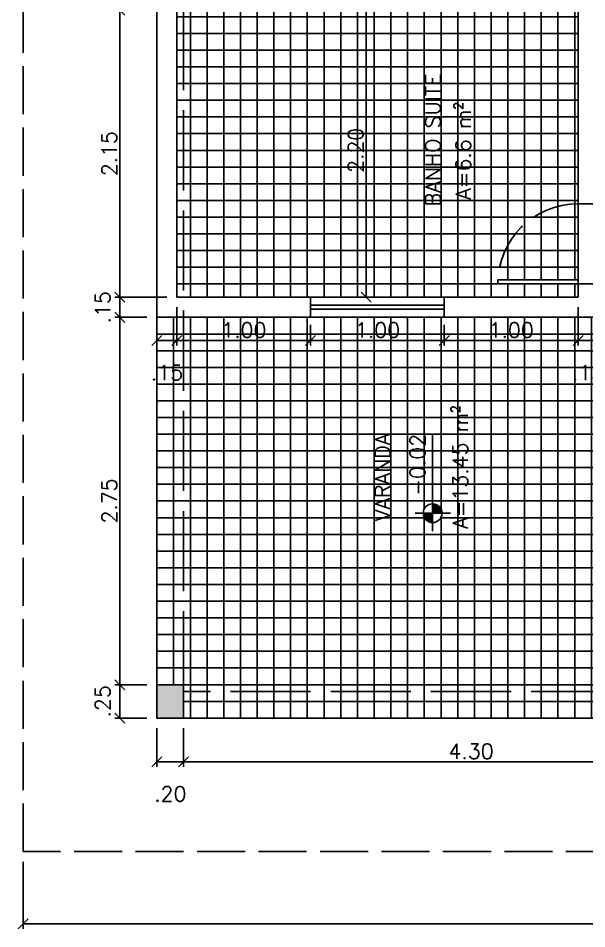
# Model space of a CAD drawing. Header units: inches. Extents: x -2 to 120, y -6 to 26.
# Drawn here: x 51.01 to 55.26, y -3.16 to 3.66 of the extents above; entities that cross this region are included whole.
import ezdxf

# ---------------------------------------------------------------- set-up
doc = ezdxf.new("R2010")
doc.units = ezdxf.units.IN
doc.header["$MEASUREMENT"] = 0
doc.linetypes.add('ACAD_ISO02W100', pattern=[15, 12, -3])
for name, color, linetype in [('Alvenaria', 4, 'Continuous'), ('ARQ-COTAS', 1, 'Continuous'), ('ARQ-NIVEL', 1, 'Continuous'), ('ARQ-TEXTO2', 2, 'Continuous'), ('ARQ-TEXTO3', 3, 'Continuous'), ('Estrutura', 6, 'Continuous'), ('Hachura', 8, 'Continuous'), ('Janela', 3, 'Continuous'), ('Peitoril', 1, 'Continuous'), ('Porta', 3, 'Continuous'), ('Projecao', 1, 'ACAD_ISO02W100'), ('Soleira', 1, 'Continuous')]:
    doc.layers.add(name, color=color, linetype=linetype)
doc.layers.get('0').off()
doc.styles.add('ROMANS', font='romans.shx')
doc.dimstyles.new('1-75', dxfattribs={"dimscale": 0.75, "dimtxt": 0.15, "dimasz": 0.1, "dimexe": 0.05, "dimexo": 0.1, "dimgap": 0.03, "dimtad": 1, "dimzin": 5, "dimdsep": 46, "dimtxsty": 'ROMANS', "dimblk": 'OBLIQUE', "dimcen": 0, "dimclrd": 256, "dimclre": 256, "dimclrt": 2, "dimadec": 0, "dimazin": 0, "dimtfac": 1, "dimtofl": 0, "dimtmove": 2, "dimatfit": 3, "dimfxl": 0.04, "dimtolj": 1, "dimtzin": 1, "dimarcsym": 0})
pattern_1 = [(90, (65.04415, -1.5806), (-0.125, 8e-18), []), (180, (65.04415, -1.5806), (-2e-17, -0.125), [])]

# ---------------------------------------------------------------- blocks, each defined once
blk = doc.blocks.new('nivel planta')
at = {"layer": 'ARQ-NIVEL', "color": 1}
for p, q in [((-0.7909, 0.174), (-0.7909, -0.1786)), ((0, 0), (-0.9695, 0)), ((-0.8843, 0.007), (-0.7909, 0.007)), ((-0.8834, 0.0148), (-0.7909, 0.0148)), ((-0.8818, 0.0226), (-0.7909, 0.0226)), ((-0.8795, 0.0304), (-0.7909, 0.0304)), ((-0.8764, 0.0382), (-0.7909, 0.0382)), ((-0.8725, 0.0461), (-0.7909, 0.0461)), ((-0.8676, 0.0539), (-0.7909, 0.0539)), ((-0.8615, 0.0617), (-0.7909, 0.0617)), ((-0.8538, 0.0695), (-0.7909, 0.0695)), ((-0.8439, 0.0773), (-0.7909, 0.0773)), ((-0.8301, 0.0851), (-0.7909, 0.0851)), ((-0.7909, -0.0008), (-0.6971, -0.0008)), ((-0.7909, -0.0086), (-0.6975, -0.0086)), ((-0.7909, -0.0164), (-0.6986, -0.0164)), ((-0.7909, -0.0243), (-0.7003, -0.0243)), ((-0.7909, -0.0321), (-0.7028, -0.0321)), ((-0.7909, -0.0399), (-0.706, -0.0399)), ((-0.7909, -0.0477), (-0.7101, -0.0477)), ((-0.7909, -0.0555), (-0.7153, -0.0555)), ((-0.7909, -0.0633), (-0.7217, -0.0633)), ((-0.7909, -0.0711), (-0.7298, -0.0711)), ((-0.7909, -0.0789), (-0.7403, -0.0789)), ((-0.7909, -0.0868), (-0.7553, -0.0868))]:
    blk.add_line(p, q, dxfattribs=at)
blk.add_circle((-0.7909, 0), 0.0937, dxfattribs=at)
blk = doc.blocks.new('_Oblique')
at = {"color": 0, "linetype": 'ByBlock', "lineweight": -2}
blk.add_line((-0.5, -0.5), (0.5, 0.5), dxfattribs=at)
blk = doc.blocks.new('*D679')
at = {"layer": 'ARQ-COTAS', "lineweight": -2, "transparency": 16777216}
for p, q in [((51.9691, 3.7194), (51.7293, 3.7194)), ((51.7668, 1.5694), (51.7668, 3.7194)), ((52.1191, 1.5694), (51.7293, 1.5694))]:
    blk.add_line(p, q, dxfattribs=at)
at = {"layer": 'DEFPOINTS', "color": 0, "transparency": 16777216}
for p in [(51.7668, 3.7194), (52.0441, 3.7194), (52.1941, 1.5694)]:
    blk.add_point(p, dxfattribs=at)
at = {"layer": 'ARQ-COTAS', "lineweight": -2, "transparency": 16777216, "xscale": 0.07500000000000001, "yscale": 0.07500000000000001, "zscale": 0.07500000000000001}
for p, rotation in [((51.7668, 3.7194), 90), ((51.7668, 1.5694), 270)]:
    blk.add_blockref('_Oblique', p, dxfattribs=dict(at, rotation=rotation))
at = {"layer": 'ARQ-COTAS', "color": 2, "transparency": 16777216, "insert": (51.688, 2.6444), "char_height": 0.1125, "attachment_point": 5, "rotation": 90, "style": 'ROMANS'}
blk.add_mtext('\\A1;2.15', dxfattribs=at)
blk = doc.blocks.new('*D680')
at = {"layer": 'ARQ-COTAS', "lineweight": -2, "transparency": 16777216}
for p, q in [((51.9691, 1.5694), (51.7293, 1.5694)), ((51.7668, 1.4194), (51.7668, 1.5694)), ((51.9691, 1.4194), (51.7293, 1.4194))]:
    blk.add_line(p, q, dxfattribs=at)
at = {"layer": 'DEFPOINTS', "color": 0, "transparency": 16777216}
for p in [(51.7668, 1.5694), (52.0441, 1.5694), (52.0441, 1.4194)]:
    blk.add_point(p, dxfattribs=at)
at = {"layer": 'ARQ-COTAS', "lineweight": -2, "transparency": 16777216, "xscale": 0.07500000000000001, "yscale": 0.07500000000000001, "zscale": 0.07500000000000001}
for p, rotation in [((51.7668, 1.5694), 90), ((51.7668, 1.4194), 270)]:
    blk.add_blockref('_Oblique', p, dxfattribs=dict(at, rotation=rotation))
at = {"layer": 'ARQ-COTAS', "color": 2, "transparency": 16777216, "insert": (51.6393, 1.4944), "char_height": 0.1125, "attachment_point": 5, "rotation": 90, "style": 'ROMANS'}
blk.add_mtext('\\A1;.15', dxfattribs=at)
blk = doc.blocks.new('*D681')
at = {"layer": 'ARQ-COTAS', "lineweight": -2, "transparency": 16777216}
for p, q in [((51.9691, 1.4194), (51.7293, 1.4194)), ((51.7668, -1.3306), (51.7668, 1.4194)), ((51.9691, -1.3306), (51.7293, -1.3306))]:
    blk.add_line(p, q, dxfattribs=at)
at = {"layer": 'DEFPOINTS', "color": 0, "transparency": 16777216}
for p in [(51.7668, 1.4194), (52.0441, 1.4194), (52.0441, -1.3306)]:
    blk.add_point(p, dxfattribs=at)
at = {"layer": 'ARQ-COTAS', "lineweight": -2, "transparency": 16777216, "xscale": 0.07500000000000001, "yscale": 0.07500000000000001, "zscale": 0.07500000000000001}
for p, rotation in [((51.7668, 1.4194), 90), ((51.7668, -1.3306), 270)]:
    blk.add_blockref('_Oblique', p, dxfattribs=dict(at, rotation=rotation))
at = {"layer": 'ARQ-COTAS', "color": 2, "transparency": 16777216, "insert": (51.688, 0.0444), "char_height": 0.1125, "attachment_point": 5, "rotation": 90, "style": 'ROMANS'}
blk.add_mtext('\\A1;2.75', dxfattribs=at)
blk = doc.blocks.new('*D682')
at = {"layer": 'ARQ-COTAS', "lineweight": -2, "transparency": 16777216}
for p, q in [((51.9691, -1.3306), (51.7293, -1.3306)), ((51.7668, -1.5806), (51.7668, -1.3306)), ((51.9691, -1.5806), (51.7293, -1.5806))]:
    blk.add_line(p, q, dxfattribs=at)
at = {"layer": 'DEFPOINTS', "color": 0, "transparency": 16777216}
for p in [(51.7668, -1.3306), (52.0441, -1.3306), (52.0441, -1.5806)]:
    blk.add_point(p, dxfattribs=at)
at = {"layer": 'ARQ-COTAS', "lineweight": -2, "transparency": 16777216, "xscale": 0.07500000000000001, "yscale": 0.07500000000000001, "zscale": 0.07500000000000001}
for p, rotation in [((51.7668, -1.3306), 90), ((51.7668, -1.5806), 270)]:
    blk.add_blockref('_Oblique', p, dxfattribs=dict(at, rotation=rotation))
at = {"layer": 'ARQ-COTAS', "color": 2, "transparency": 16777216, "insert": (51.6393, -1.4556), "char_height": 0.1125, "attachment_point": 5, "rotation": 90, "style": 'ROMANS'}
blk.add_mtext('\\A1;.25', dxfattribs=at)
blk = doc.blocks.new('*D720')
at = {"layer": 'ARQ-COTAS', "lineweight": -2, "transparency": 16777216}
for p, q in [((52.2441, -1.6556), (52.2441, -1.9454)), ((56.5441, -1.6556), (56.5441, -1.9454)), ((56.5441, -1.9079), (52.2441, -1.9079))]:
    blk.add_line(p, q, dxfattribs=at)
at = {"layer": 'DEFPOINTS', "color": 0, "transparency": 16777216}
for p in [(52.2441, -1.5806), (56.5441, -1.5806), (52.2441, -1.9079)]:
    blk.add_point(p, dxfattribs=at)
at = {"layer": 'ARQ-COTAS', "lineweight": -2, "transparency": 16777216, "xscale": 0.07500000000000001, "yscale": 0.07500000000000001, "zscale": 0.07500000000000001, "rotation": 180}
blk.add_blockref('_Oblique', (52.2441, -1.9079), dxfattribs=at)
at = {"layer": 'ARQ-COTAS', "lineweight": -2, "transparency": 16777216, "xscale": 0.07500000000000001, "yscale": 0.07500000000000001, "zscale": 0.07500000000000001}
blk.add_blockref('_Oblique', (56.5441, -1.9079), dxfattribs=at)
at = {"layer": 'ARQ-COTAS', "color": 2, "transparency": 16777216, "insert": (54.3941, -1.8291), "char_height": 0.1125, "attachment_point": 5, "style": 'ROMANS'}
blk.add_mtext('\\A1;4.30', dxfattribs=at)
blk = doc.blocks.new('*D721')
at = {"layer": 'ARQ-COTAS', "lineweight": -2, "transparency": 16777216}
for p, q in [((52.0441, -1.6556), (52.0441, -1.9454)), ((52.2441, -1.6556), (52.2441, -1.9454)), ((52.2441, -1.9079), (52.0441, -1.9079))]:
    blk.add_line(p, q, dxfattribs=at)
at = {"layer": 'DEFPOINTS', "color": 0, "transparency": 16777216}
for p in [(52.0441, -1.5806), (52.2441, -1.5806), (52.0441, -1.9079)]:
    blk.add_point(p, dxfattribs=at)
at = {"layer": 'ARQ-COTAS', "lineweight": -2, "transparency": 16777216, "xscale": 0.07500000000000001, "yscale": 0.07500000000000001, "zscale": 0.07500000000000001, "rotation": 180}
blk.add_blockref('_Oblique', (52.0441, -1.9079), dxfattribs=at)
at = {"layer": 'ARQ-COTAS', "lineweight": -2, "transparency": 16777216, "xscale": 0.07500000000000001, "yscale": 0.07500000000000001, "zscale": 0.07500000000000001}
blk.add_blockref('_Oblique', (52.2441, -1.9079), dxfattribs=at)
at = {"layer": 'ARQ-COTAS', "color": 2, "transparency": 16777216, "insert": (52.1441, -2.1479), "char_height": 0.1125, "attachment_point": 5, "style": 'ROMANS'}
blk.add_mtext('\\A1;.20', dxfattribs=at)
blk = doc.blocks.new('*D722')
at = {"layer": 'ARQ-COTAS', "lineweight": -2, "transparency": 16777216}
for p, q in [((51.0441, -2.6556), (51.0441, -3.158)), ((66.0441, -2.6556), (66.0441, -3.158)), ((66.0441, -3.1205), (51.0441, -3.1205))]:
    blk.add_line(p, q, dxfattribs=at)
at = {"layer": 'DEFPOINTS', "color": 0, "transparency": 16777216}
for p in [(51.0441, -2.5806), (66.0441, -2.5806), (51.0441, -3.1205)]:
    blk.add_point(p, dxfattribs=at)
at = {"layer": 'ARQ-COTAS', "lineweight": -2, "transparency": 16777216, "xscale": 0.07500000000000001, "yscale": 0.07500000000000001, "zscale": 0.07500000000000001, "rotation": 180}
blk.add_blockref('_Oblique', (51.0441, -3.1205), dxfattribs=at)
at = {"layer": 'ARQ-COTAS', "lineweight": -2, "transparency": 16777216, "xscale": 0.07500000000000001, "yscale": 0.07500000000000001, "zscale": 0.07500000000000001}
blk.add_blockref('_Oblique', (66.0441, -3.1205), dxfattribs=at)
at = {"layer": 'ARQ-COTAS', "color": 2, "transparency": 16777216, "insert": (58.5441, -3.0418), "char_height": 0.1125, "attachment_point": 5, "style": 'ROMANS'}
blk.add_mtext('\\A1;15.00', dxfattribs=at)
blk = doc.blocks.new('*D771')
at = {"layer": 'ARQ-COTAS', "lineweight": -2, "transparency": 16777216}
for p, q in [((53.1941, 1.3642), (53.1941, 1.2075)), ((54.1941, 1.3642), (54.1941, 1.2075)), ((53.1941, 1.245), (54.1941, 1.245))]:
    blk.add_line(p, q, dxfattribs=at)
at = {"layer": 'DEFPOINTS', "color": 0, "transparency": 16777216}
for p in [(53.1941, 1.4392), (54.1941, 1.4392), (54.1941, 1.245)]:
    blk.add_point(p, dxfattribs=at)
at = {"layer": 'ARQ-COTAS', "lineweight": -2, "transparency": 16777216, "xscale": 0.07500000000000001, "yscale": 0.07500000000000001, "zscale": 0.07500000000000001, "rotation": 180}
blk.add_blockref('_Oblique', (53.1941, 1.245), dxfattribs=at)
at = {"layer": 'ARQ-COTAS', "lineweight": -2, "transparency": 16777216, "xscale": 0.07500000000000001, "yscale": 0.07500000000000001, "zscale": 0.07500000000000001}
blk.add_blockref('_Oblique', (54.1941, 1.245), dxfattribs=at)
at = {"layer": 'ARQ-COTAS', "color": 2, "transparency": 16777216, "insert": (53.6941, 1.3237), "char_height": 0.1125, "attachment_point": 5, "style": 'ROMANS'}
blk.add_mtext('\\A1;1.00', dxfattribs=at)
blk = doc.blocks.new('*D772')
at = {"layer": 'ARQ-COTAS', "lineweight": -2, "transparency": 16777216}
for p, q in [((52.1941, 1.4944), (52.1941, 1.2075)), ((53.1941, 1.3444), (53.1941, 1.2075)), ((52.1941, 1.245), (53.1941, 1.245))]:
    blk.add_line(p, q, dxfattribs=at)
at = {"layer": 'DEFPOINTS', "color": 0, "transparency": 16777216}
for p in [(52.1941, 1.5694), (53.1941, 1.4194), (53.1941, 1.245)]:
    blk.add_point(p, dxfattribs=at)
at = {"layer": 'ARQ-COTAS', "lineweight": -2, "transparency": 16777216, "xscale": 0.07500000000000001, "yscale": 0.07500000000000001, "zscale": 0.07500000000000001, "rotation": 180}
blk.add_blockref('_Oblique', (52.1941, 1.245), dxfattribs=at)
at = {"layer": 'ARQ-COTAS', "lineweight": -2, "transparency": 16777216, "xscale": 0.07500000000000001, "yscale": 0.07500000000000001, "zscale": 0.07500000000000001}
blk.add_blockref('_Oblique', (53.1941, 1.245), dxfattribs=at)
at = {"layer": 'ARQ-COTAS', "color": 2, "transparency": 16777216, "insert": (52.6941, 1.3237), "char_height": 0.1125, "attachment_point": 5, "style": 'ROMANS'}
blk.add_mtext('\\A1;1.00', dxfattribs=at)
blk = doc.blocks.new('*D773')
at = {"layer": 'ARQ-COTAS', "lineweight": -2, "transparency": 16777216}
for p, q in [((52.1941, 1.4944), (52.1941, 1.2075)), ((52.0441, 1.3444), (52.0441, 1.2075)), ((52.0441, 1.245), (52.1941, 1.245))]:
    blk.add_line(p, q, dxfattribs=at)
at = {"layer": 'DEFPOINTS', "color": 0, "transparency": 16777216}
for p in [(52.1941, 1.5694), (52.0441, 1.4194), (52.1941, 1.245)]:
    blk.add_point(p, dxfattribs=at)
at = {"layer": 'ARQ-COTAS', "lineweight": -2, "transparency": 16777216, "xscale": 0.07500000000000001, "yscale": 0.07500000000000001, "zscale": 0.07500000000000001, "rotation": 180}
blk.add_blockref('_Oblique', (52.0441, 1.245), dxfattribs=at)
at = {"layer": 'ARQ-COTAS', "lineweight": -2, "transparency": 16777216, "xscale": 0.07500000000000001, "yscale": 0.07500000000000001, "zscale": 0.07500000000000001}
blk.add_blockref('_Oblique', (52.1941, 1.245), dxfattribs=at)
at = {"layer": 'ARQ-COTAS', "color": 2, "transparency": 16777216, "insert": (52.1191, 1.005), "char_height": 0.1125, "attachment_point": 5, "style": 'ROMANS'}
blk.add_mtext('\\A1;.15', dxfattribs=at)
blk = doc.blocks.new('*D775')
at = {"layer": 'ARQ-COTAS', "lineweight": -2, "transparency": 16777216}
for p, q in [((55.1941, 1.4944), (55.1941, 1.2075)), ((55.3441, 1.4944), (55.3441, 1.2075)), ((55.1941, 1.245), (55.3441, 1.245))]:
    blk.add_line(p, q, dxfattribs=at)
at = {"layer": 'DEFPOINTS', "color": 0, "transparency": 16777216}
for p in [(55.1941, 1.5694), (55.3441, 1.5694), (55.3441, 1.245)]:
    blk.add_point(p, dxfattribs=at)
at = {"layer": 'ARQ-COTAS', "lineweight": -2, "transparency": 16777216, "xscale": 0.07500000000000001, "yscale": 0.07500000000000001, "zscale": 0.07500000000000001, "rotation": 180}
blk.add_blockref('_Oblique', (55.1941, 1.245), dxfattribs=at)
at = {"layer": 'ARQ-COTAS', "lineweight": -2, "transparency": 16777216, "xscale": 0.07500000000000001, "yscale": 0.07500000000000001, "zscale": 0.07500000000000001}
blk.add_blockref('_Oblique', (55.3441, 1.245), dxfattribs=at)
at = {"layer": 'ARQ-COTAS', "color": 2, "transparency": 16777216, "insert": (55.2691, 1.005), "char_height": 0.1125, "attachment_point": 5, "style": 'ROMANS'}
blk.add_mtext('\\A1;.15', dxfattribs=at)
blk = doc.blocks.new('*D776')
at = {"layer": 'ARQ-COTAS', "lineweight": -2, "transparency": 16777216}
for p, q in [((55.1941, 1.4944), (55.1941, 1.2075)), ((54.1941, 1.3444), (54.1941, 1.2075)), ((54.1941, 1.245), (55.1941, 1.245))]:
    blk.add_line(p, q, dxfattribs=at)
at = {"layer": 'DEFPOINTS', "color": 0, "transparency": 16777216}
for p in [(55.1941, 1.5694), (54.1941, 1.4194), (55.1941, 1.245)]:
    blk.add_point(p, dxfattribs=at)
at = {"layer": 'ARQ-COTAS', "lineweight": -2, "transparency": 16777216, "xscale": 0.07500000000000001, "yscale": 0.07500000000000001, "zscale": 0.07500000000000001, "rotation": 180}
blk.add_blockref('_Oblique', (54.1941, 1.245), dxfattribs=at)
at = {"layer": 'ARQ-COTAS', "lineweight": -2, "transparency": 16777216, "xscale": 0.07500000000000001, "yscale": 0.07500000000000001, "zscale": 0.07500000000000001}
blk.add_blockref('_Oblique', (55.1941, 1.245), dxfattribs=at)
at = {"layer": 'ARQ-COTAS', "color": 2, "transparency": 16777216, "insert": (54.6941, 1.3237), "char_height": 0.1125, "attachment_point": 5, "style": 'ROMANS'}
blk.add_mtext('\\A1;1.00', dxfattribs=at)
blk = doc.blocks.new('*D736')
at = {"layer": 'ARQ-COTAS', "lineweight": -2, "transparency": 16777216}
for p, q in [((53.5353, 3.7694), (53.5728, 3.7694)), ((53.6103, 1.5694), (53.6103, 3.7694)), ((53.5353, 1.5694), (53.5728, 1.5694))]:
    blk.add_line(p, q, dxfattribs=at)
at = {"layer": 'DEFPOINTS', "color": 0, "transparency": 16777216}
for p in [(53.6103, 3.7694), (53.6103, 3.7694), (53.6103, 1.5694)]:
    blk.add_point(p, dxfattribs=at)
at = {"layer": 'ARQ-COTAS', "lineweight": -2, "transparency": 16777216, "xscale": 0.07500000000000001, "yscale": 0.07500000000000001, "zscale": 0.07500000000000001}
for p, rotation in [((53.6103, 3.7694), 90), ((53.6103, 1.5694), 270)]:
    blk.add_blockref('_Oblique', p, dxfattribs=dict(at, rotation=rotation))
at = {"layer": 'ARQ-COTAS', "color": 2, "transparency": 16777216, "insert": (53.5315, 2.6694), "char_height": 0.1125, "attachment_point": 5, "rotation": 90, "style": 'ROMANS'}
blk.add_mtext('\\A1;2.20', dxfattribs=at)

msp = doc.modelspace()

# ---------------------------------------------------------------- hatches: boundary and pattern name
at = {"layer": 'Hachura', "ltscale": 0.03}
h = msp.add_hatch(dxfattribs=at)
h.set_pattern_fill('NET', color=256, angle=90)
h.set_pattern_definition(pattern_1)
h.paths.add_polyline_path([(61.1941, 2.9694), (60.1941, 2.9694), (60.1941, -1.3652), (61.7894, 0.2794), (63.1819, 1.715), (64.3987, 2.9694)])
h.paths.add_polyline_path([(61.6006, 1.3626), (61.6006, 1.4327), (61.5947, 1.4327), (61.5947, 1.3633), (61.6006, 1.3626, -1.008789), (61.6123, 1.5027), (61.6123, 1.4327), (61.6182, 1.4327), (61.6182, 1.502), (61.6123, 1.5027, -0.991288)], flags=16)
h.paths.add_polyline_path([(61.6592, 1.4327), (61.6592, 1.4785), (61.6533, 1.4846), (61.6533, 1.4327)], flags=0)
h.paths.add_polyline_path([(61.665, 1.4327), (61.6709, 1.4327), (61.6709, 1.4594), (61.665, 1.4707)], flags=0)
h.paths.add_polyline_path([(61.6358, 1.4327), (61.6358, 1.4964), (61.6299, 1.4988), (61.6299, 1.4327)], flags=0)
h.paths.add_polyline_path([(54.1941, 1.4194), (53.1941, 1.4194), (52.2441, 1.4194), (52.2441, -1.3806), (56.5441, -1.3806), (56.5441, -1.3306), (56.5441, -0.6306), (56.5441, 1.4194)])
h.paths.add_polyline_path([(54.1014, -0.117), (54.1014, -0.0469), (54.0955, -0.0469), (54.0955, -0.1163), (54.1014, -0.117, -1.008789), (54.1131, 0.0231), (54.1131, -0.0469), (54.119, -0.0469), (54.119, 0.0223), (54.1131, 0.0231, -0.991288)], flags=16)
h.paths.add_polyline_path([(54.1658, -0.009), (54.1658, -0.0469), (54.1717, -0.0469), (54.1717, -0.0202)], flags=0)
h.paths.add_polyline_path([(54.1483, -0.0469), (54.1483, 0.0098), (54.1424, 0.0137), (54.1424, -0.0469)], flags=0)
h.paths.add_polyline_path([(54.1541, -0.0469), (54.16, -0.0469), (54.16, -0.0011), (54.1541, 0.005)], flags=0)
h.paths.add_polyline_path([(54.1307, -0.0469), (54.1307, 0.0192), (54.1248, 0.021), (54.1248, -0.0469)], flags=0)
h.paths.add_polyline_path([(52.2441, 13.2194), (52.2441, 13.1694), (52.2441, 9.6194), (53.4941, 10.8694), (53.7041, 10.8694), (54.4041, 10.8694), (56.8941, 10.8694), (56.8941, 13.2294)])
h.paths.add_polyline_path([(52.2441, -1.3806), (52.2441, -1.5806), (56.5441, -1.5806), (56.5441, -1.3806)])
h.paths.add_polyline_path([(52.0441, 1.4194), (52.0441, -1.3306), (52.2441, -1.3306), (52.2441, 1.4194)])
h.paths.add_polyline_path([(52.0441, 13.1694), (52.0441, 9.4194), (52.2441, 9.6194), (52.2441, 13.1694)])
h.paths.add_polyline_path([(52.2441, 13.4194), (52.2441, 13.2194), (56.8941, 13.2294), (56.8941, 13.4294)])
h.paths.add_polyline_path([(57.1445, 9.2694), (57.1443, 3.9194), (57.5441, 3.9194), (59.5441, 3.9194), (59.9441, 3.9194), (59.9441, 5.9194), (59.0441, 5.9194), (59.0441, 5.9494, -0.393089), (59.9441, 6.9173), (59.9441, 6.9244, -0.376581), (59.0446, 7.8894), (59.0441, 7.8894), (59.0441, 7.9194), (59.9441, 7.9194), (59.9441, 9.2694)])
h.paths.add_polyline_path([(58.5569, 6.8653), (58.5569, 6.7952), (58.5627, 6.7952), (58.5627, 6.8645), (58.5569, 6.8653, -0.991288), (58.5451, 6.7251), (58.5451, 6.7952), (58.5393, 6.7952), (58.5393, 6.7258), (58.5451, 6.7251, -1.008789)], flags=16)
h.paths.add_polyline_path([(59.0441, 5.9494), (59.9441, 5.9494), (59.9441, 6.9173, 0.393089)], flags=17)
h.paths.add_polyline_path([(59.0446, 7.8894, 0.376581), (59.9441, 6.9244), (59.9441, 7.8894)], flags=17)
h.paths.add_polyline_path([(59.9441, 7.8894), (59.9441, 6.9244, 0.017544), (60.0142, 6.9198, -0.007728), (60.0441, 6.9194), (60.0441, 7.8894)])
h.paths.add_polyline_path([(59.9441, 6.9173), (59.9441, 5.9494), (60.0441, 5.9494), (60.0441, 6.9194, -0.0075), (60.0142, 6.9198, 0.018053)])
h.paths.add_polyline_path([(59.9441, 5.9194), (59.9441, 3.9194), (60.0441, 3.9194), (60.0441, 5.9194)])
h.paths.add_polyline_path([(59.9441, 9.2694), (59.9441, 7.9194), (60.0441, 7.9194), (60.0441, 9.2694)])
h.paths.add_polyline_path([(57.0441, 9.2694), (57.0441, 8.5694), (57.0441, 4.5694), (57.0441, 3.9194), (57.1443, 3.9194), (57.1445, 9.2694)])
h.paths.add_polyline_path([(57.1445, 9.4194), (57.1445, 9.2694), (59.9441, 9.2694), (59.9441, 9.4194)])
h.paths.add_polyline_path([(57.5441, 9.9194), (57.1445, 9.9194), (57.1445, 9.4194), (59.9441, 9.4194), (59.9441, 9.9194), (59.5441, 9.9194)])
h.paths.add_polyline_path([(57.0441, 9.9194), (57.0441, 9.4194), (57.1445, 9.4194), (57.1445, 9.9194)])
h.paths.add_polyline_path([(59.9441, 9.9194), (59.9441, 9.4194), (60.0441, 9.4194), (60.0441, 9.9194)])
h.paths.add_polyline_path([(61.5769, 1.5213), (61.5769, 2.0543), (61.4081, 2.0543), (61.4081, 1.5213)], flags=24)
h.paths.add_polyline_path([(61.3992, 1.2848), (61.3992, 2.0321), (61.2304, 2.0321), (61.2304, 1.2848)], flags=24)
h.paths.add_polyline_path([(53.8857, 1.2506), (53.5026, 1.2506), (53.5026, 1.0818), (53.8857, 1.0818)], flags=24)
h.paths.add_polyline_path([(52.8857, 1.2506), (52.5026, 1.2506), (52.5026, 1.0818), (52.8857, 1.0818)], flags=24)
h.paths.add_polyline_path([(56.3848, 0.1948), (56.3848, 0.594), (56.2161, 0.594), (56.2161, 0.1948)], flags=24)
h.paths.add_polyline_path([(55.4125, 1.2018), (55.1258, 1.2018), (55.1258, 1.0331), (55.4125, 1.0331)], flags=24)
h.paths.add_polyline_path([(54.8857, 1.2506), (54.5026, 1.2506), (54.5026, 1.0818), (54.8857, 1.0818)], flags=24)
h.paths.add_polyline_path([(56.1357, 1.2506), (55.7526, 1.2506), (55.7526, 1.0818), (56.1357, 1.0818)], flags=24)
h.paths.add_polyline_path([(56.3848, -1.1239), (56.3848, -0.8373), (56.2161, -0.8373), (56.2161, -1.1239)], flags=24)
h.paths.add_polyline_path([(56.3361, -1.5989), (56.3361, -1.3123), (56.1673, -1.3123), (56.1673, -1.5989)], flags=9)
h.paths.add_polyline_path([(54.0776, 0.0416), (54.0776, 0.5747), (53.9089, 0.5747), (53.9089, 0.0416)], flags=24)
h.paths.add_polyline_path([(53.8166, -0.166), (53.8166, 0.6081), (53.6479, 0.6081), (53.6479, -0.166)], flags=24)
h.paths.add_polyline_path([(55.846, 11.0527), (55.4523, 11.0527), (55.4523, 10.8839), (55.846, 10.8839)], flags=24)
h.paths.add_polyline_path([(54.1975, 11.0527), (53.9108, 11.0527), (53.9108, 10.8839), (54.1975, 10.8839)], flags=24)
h.paths.add_polyline_path([(53.7264, 11.0378), (53.4719, 11.0378), (53.4719, 10.869), (53.7264, 10.869)], flags=24)
h.paths.add_polyline_path([(56.4798, 11.8493), (56.4798, 12.2484), (56.311, 12.2484), (56.311, 11.8493)], flags=24)
h.paths.add_polyline_path([(56.4351, 13.1852), (56.4351, 13.4718), (56.2664, 13.4718), (56.2664, 13.1852)], flags=9)
h.paths.add_polyline_path([(55.0088, 11.7433), (55.0088, 12.5174), (54.8401, 12.5174), (54.8401, 11.7433)], flags=24)
h.paths.add_polyline_path([(52.2625, 1.2018), (51.9758, 1.2018), (51.9758, 1.0331), (52.2625, 1.0331)], flags=9)
h.paths.add_polyline_path([(58.7437, 8.6266), (58.3446, 8.6266), (58.3446, 8.4578), (58.7437, 8.4578)], flags=24)
h.paths.add_polyline_path([(58.7437, 4.2473), (58.3446, 4.2473), (58.3446, 4.0786), (58.7437, 4.0786)], flags=24)
h.paths.add_polyline_path([(57.4875, 4.2473), (57.2008, 4.2473), (57.2008, 4.0786), (57.4875, 4.0786)], flags=24)
h.paths.add_polyline_path([(59.8875, 4.2473), (59.6008, 4.2473), (59.6008, 4.0786), (59.8875, 4.0786)], flags=24)
h.paths.add_polyline_path([(57.7243, 6.3675), (57.7243, 6.7666), (57.5555, 6.7666), (57.5555, 6.3675)], flags=24)
h.paths.add_polyline_path([(57.7243, 4.1011), (57.7243, 4.3877), (57.5555, 4.3877), (57.5555, 4.1011)], flags=24)
h.paths.add_polyline_path([(57.7243, 8.7737), (57.7243, 9.0603), (57.5555, 9.0603), (57.5555, 8.7737)], flags=24)
h.paths.add_polyline_path([(58.043, 9.2011), (58.043, 9.4877), (57.8743, 9.4877), (57.8743, 9.2011)], flags=9)
h.paths.add_polyline_path([(58.5214, 6.8838), (58.5214, 7.4168), (58.3527, 7.4168), (58.3527, 6.8838)], flags=24)
h.paths.add_polyline_path([(58.3016, 6.4053), (58.3016, 7.6883), (58.1328, 7.6883), (58.1328, 6.4053)], flags=24)
h.paths.add_polyline_path([(60.2125, 4.2376), (59.9258, 4.2376), (59.9258, 4.0689), (60.2125, 4.0689)], flags=9)
h.paths.add_polyline_path([(60.2625, 8.4653), (59.9758, 8.4653), (59.9758, 8.2966), (60.2625, 8.2966)], flags=9)
h.paths.add_polyline_path([(57.1625, 4.2217), (56.8758, 4.2217), (56.8758, 4.0529), (57.1625, 4.0529)], flags=9)
h.paths.add_polyline_path([(57.4862, 9.5892), (57.1996, 9.5892), (57.1996, 9.4204), (57.4862, 9.4204)], flags=24)
h.paths.add_polyline_path([(58.7437, 9.5892), (58.3446, 9.5892), (58.3446, 9.4204), (58.7437, 9.4204)], flags=24)
h.paths.add_polyline_path([(59.8865, 9.5892), (59.5999, 9.5892), (59.5999, 9.4204), (59.8865, 9.4204)], flags=24)
h.paths.add_polyline_path([(57.7243, 9.5261), (57.7243, 9.8127), (57.5555, 9.8127), (57.5555, 9.5261)], flags=24)
h.paths.add_polyline_path([(57.1494, 9.5754), (56.8628, 9.5754), (56.8628, 9.4066), (57.1494, 9.4066)], flags=9)
h.paths.add_polyline_path([(60.2125, 9.6177), (59.9258, 9.6177), (59.9258, 9.4489), (60.2125, 9.4489)], flags=9)
h = msp.add_hatch(dxfattribs=at)
h.set_pattern_fill('AR-CONC', color=256, scale=0.01, angle=90)
h.set_pattern_definition([(140, (65.04415, -1.5806), (0.00627521, 0.07172602), [0.0075, -0.0825]), (85, (65.04415, -1.5806), (-0.0752192, -0.01387513), [0.006, -0.066]), (190.45144, (65.04467, -1.574625), (-0.068944, 0.05785088), [0.00637402, -0.0701142]), (136.1842, (65.02415, -1.5806), (0.01655193, 0.10672413), [0.01125, -0.12375]), (186.63564, (65.02553, -1.57171), (-0.09741186, 0.0934662), [0.00956103, -0.1051714]), (81.18416, (65.02415, -1.5806), (-0.09741186, 0.0934662), [0.009, -0.099]), (111, (65.02915, -1.5706), (0.04026189, 0.0596907), [0.0075, -0.0825]), (56, (65.02915, -1.5706), (-0.072515, 0.02433153), [0.006, -0.066]), (161.45144, (65.0325, -1.56563), (-0.03225312, 0.08402224), [0.00637402, -0.0701142]), (127.5, (65.044147, -1.580602), (-0.033289385, 0.001215986), [0, -0.0652, 0, -0.067, 0, -0.06625]), (97.5, (65.044147, -1.580602), (-0.03944117, 0.026306954), [0, -0.0382, 0, -0.0637, 0, -0.02525]), (57.5, (65.044147, -1.602902), (0.002255487, 0.053382244), [0, -0.025, 0, -0.078, 0, -0.1035]), (47.5, (65.044147, -1.6129), (-0.0100105, 0.05831862), [0, -0.0325, 0, -0.0518, 0, -0.0735])])
h.paths.add_polyline_path([(59.9441, -1.3806), (59.9441, -1.5806), (60.1941, -1.5806), (60.1941, -1.3806)])
h.paths.add_polyline_path([(57.1441, -1.5806), (57.1441, -1.3806), (56.8941, -1.3806), (56.8941, -1.5806)])
h.paths.add_polyline_path([(56.8943, 3.9194), (56.8943, 3.7694), (57.1441, 3.7694), (57.1441, 3.9194)])
h.paths.add_polyline_path([(59.9441, 3.9194), (59.9441, 3.7694), (60.1941, 3.7694), (60.1941, 3.9194)])
h.paths.add_polyline_path([(59.9441, 9.4194), (59.9441, 9.2694), (60.1941, 9.2694), (60.1941, 9.4194)])
h.paths.add_polyline_path([(56.8945, 9.4194), (56.8945, 9.2694), (57.1441, 9.2694), (57.1441, 9.4194)])
h.paths.add_polyline_path([(52.2441, -1.3306), (52.0441, -1.3306), (52.0441, -1.5806), (52.2441, -1.5806)])
h.paths.add_polyline_path([(52.0441, 3.9694), (52.0441, 3.7194), (52.2441, 3.7194), (52.2441, 3.9694)])
h.paths.add_polyline_path([(52.0441, 9.1694), (52.2441, 9.1694), (52.2441, 9.4194), (52.0441, 9.4194)])
h.paths.add_polyline_path([(52.0441, 13.1694), (52.2441, 13.1694), (52.2441, 13.4194), (52.0441, 13.4194)])
h.paths.add_polyline_path([(59.9441, 13.2294), (60.1941, 13.2294), (60.1941, 13.4294), (59.9441, 13.4294)])
h.paths.add_polyline_path([(64.8441, 13.4294), (64.8441, 13.1794), (65.0441, 13.1794), (65.0441, 13.4294)])
h.paths.add_polyline_path([(64.8441, 9.4794), (64.8441, 9.2294), (65.0441, 9.2294), (65.0441, 9.4794)])
h.paths.add_polyline_path([(64.8441, 3.9694), (64.8441, 3.7194), (65.0441, 3.7194), (65.0441, 3.9694)])
h.paths.add_polyline_path([(64.8441, -1.3306), (64.8441, -1.5806), (65.0441, -1.5806), (65.0441, -1.3306)])
h.paths.add_polyline_path([(58.5214, 12.0944), (58.5214, 12.6274), (58.3527, 12.6274), (58.3527, 12.0944)], flags=9)
h.paths.add_polyline_path([(58.3565, 11.9418), (58.3565, 12.5231), (58.1877, 12.5231), (58.1877, 11.9418)], flags=9)
h = msp.add_hatch(dxfattribs=at)
h.set_pattern_fill('NET', color=256, angle=90)
h.set_pattern_definition(pattern_1)
h.paths.add_polyline_path([(57.0441, 13.2294), (57.0441, 10.8294), (57.1445, 10.8294), (57.1446, 13.2294)])
h.paths.add_polyline_path([(58.2441, 13.2794), (57.1446, 13.2794), (57.1446, 13.2294), (59.9441, 13.2294), (59.9441, 13.2794), (59.2441, 13.2794)])
h.paths.add_polyline_path([(52.1941, 3.7194), (52.1941, 1.5694), (52.2441, 1.5694), (52.2441, 3.7194)])
h = msp.add_hatch(dxfattribs=at)
h.set_pattern_fill('NET', color=256, angle=90)
h.set_pattern_definition(pattern_1)
h.paths.add_polyline_path([(55.1941, 3.7694), (52.2441, 3.7694), (52.2441, 1.5694), (53.1941, 1.5694), (54.1941, 1.5694), (55.1941, 1.5694), (55.1941, 1.6694), (54.5941, 1.6694), (54.5941, 1.6994), (54.5949, 1.6994, -0.399638), (55.1941, 2.2694)])
h.paths.add_polyline_path([(55.1941, 1.6994), (55.1941, 2.2694, 0.399638), (54.5949, 1.6994)], flags=17)
h.paths.add_polyline_path([(54.1931, 2.1699), (54.1931, 3.3244), (54.0243, 3.3244), (54.0243, 2.1699)], flags=24)

# ---------------------------------------------------------------- linework, layer by layer
at = {"layer": 'Alvenaria'}
for p, q in [((55.1941, 2.2694), (55.1941, 3.7694)), ((52.0441, 1.4194), (52.0441, 3.7194)), ((52.1941, 1.5694), (52.1941, 3.7194)), ((55.1941, 2.2694), (55.3441, 2.2694)), ((55.3441, 1.6694), (55.1941, 1.6694)), ((55.1941, 1.6694), (55.1941, 1.5694)), ((53.1941, 1.5694), (52.1941, 1.5694)), ((53.1941, 1.5694), (53.1941, 1.4194)), ((55.1941, 1.5694), (54.1941, 1.5694)), ((54.1941, 1.5694), (54.1941, 1.4194)), ((53.1941, 1.4194), (52.0441, 1.4194)), ((54.1941, 1.4194), (56.5441, 1.4194))]:
    msp.add_line(p, q, dxfattribs=at)
at = {"layer": 'Estrutura', "ltscale": 0.05}
for p, q in [((52.2441, -1.3306), (52.0441, -1.3306)), ((52.0441, -1.3306), (52.0441, -1.5806)), ((52.2441, -1.5806), (52.2441, -1.3306)), ((52.0441, -1.5806), (52.2441, -1.5806))]:
    msp.add_line(p, q, dxfattribs=at)
at = {"layer": 'Janela'}
for p, q in [((54.1941, 1.5094), (53.1941, 1.5094)), ((54.1941, 1.4794), (53.1941, 1.4794))]:
    msp.add_line(p, q, dxfattribs=at)
at = {"layer": 'Peitoril'}
for p, q in [((54.1941, 1.5694), (53.1941, 1.5694)), ((54.1941, 1.4194), (53.1941, 1.4194))]:
    msp.add_line(p, q, dxfattribs=at)
at = {"layer": 'Porta', "ltscale": 0.05}
msp.add_lwpolyline([(55.1941, 1.6694), (55.1941, 1.6994), (54.5941, 1.6994), (54.5941, 1.6694)], close=True, dxfattribs=at)
at = {"layer": 'Projecao', "ltscale": 0.03}
for p, q in [((51.0441, -2.5806), (51.0441, 14.4194)), ((66.0441, -2.5806), (51.0441, -2.5806))]:
    msp.add_line(p, q, dxfattribs=at)
at = {"layer": 'Projecao', "ltscale": 0.05}
for p, q in [((52.2441, -1.3806), (52.2441, 13.1694)), ((52.0441, 1.4194), (52.0441, -1.3306)), ((59.9441, -1.3806), (52.2441, -1.3806)), ((56.5441, -1.5806), (52.2441, -1.5806))]:
    msp.add_line(p, q, dxfattribs=at)
at = {"layer": 'Projecao', "ltscale": 0.03}
msp.add_arc((55.1941, 1.6694), 0.6, 90, 180, dxfattribs=at)
at = {"layer": 'Soleira'}
msp.add_line((55.1941, 1.6694), (55.1941, 2.2694), dxfattribs=at)

# ---------------------------------------------------------------- block references
at = {"layer": 'ARQ-NIVEL', "xscale": 0.75, "yscale": 0.75, "zscale": 0.75, "rotation": 90}
msp.add_blockref('nivel planta', (54.1066, 0.5463), dxfattribs=at)

# ---------------------------------------------------------------- texts
at = {"layer": 'ARQ-NIVEL', "color": 2, "insert": (54.0495, 0.5466), "char_height": 0.1125, "attachment_point": 9, "rotation": 90, "style": 'ROMANS'}
msp.add_mtext('-0.02', dxfattribs=at)
at = {"layer": 'ARQ-TEXTO2', "char_height": 0.1125, "attachment_point": 1, "rotation": 90, "style": 'ROMANS'}
for s, insert in [('A=6.6 m²', (54.279, 2.2984)), ('A=13.45 m²', (54.2577, -0.1648))]:
    msp.add_mtext(s, dxfattribs=dict(at, insert=insert))
at = {"layer": 'ARQ-TEXTO3', "char_height": 0.1125, "attachment_point": 5, "rotation": 90, "style": 'ROMANS'}
for s, insert in [('BANHO SUITE', (54.1087, 2.7472)), ('VARANDA', (53.7322, 0.2211))]:
    msp.add_mtext(s, dxfattribs=dict(at, insert=insert))

# ---------------------------------------------------------------- dimensions: what is measured, and where the dimension line sits
at = {"layer": 'ARQ-COTAS'}
for base, p1, p2, angle, picture, middle in [((51.7668, 3.7194), (52.1941, 1.5694), (52.0441, 3.7194), 90, '*D679', (51.688, 2.6444)), ((53.6103, 3.7694), (53.6103, 1.5694), (53.6103, 3.7694), 90, '*D736', (53.5315, 2.6694)), ((51.7668, 1.5694), (52.0441, 1.4194), (52.0441, 1.5694), 90, '*D680', (51.6393, 1.4944)), ((51.7668, 1.4194), (52.0441, -1.3306), (52.0441, 1.4194), 90, '*D681', (51.688, 0.0444)), ((51.7668, -1.3306), (52.0441, -1.5806), (52.0441, -1.3306), 90, '*D682', (51.6393, -1.4556)), ((52.0441, -1.9079), (52.2441, -1.5806), (52.0441, -1.5806), 180, '*D721', (52.1441, -2.1479)), ((52.2441, -1.9079), (56.5441, -1.5806), (52.2441, -1.5806), 180, '*D720', (54.3941, -1.8291)), ((51.0441, -3.1205), (66.0441, -2.5806), (51.0441, -2.5806), 180, '*D722', (58.5441, -3.0418))]:
    dim = msp.add_linear_dim(base=base, p1=p1, p2=p2, angle=angle, dimstyle='1-75', dxfattribs=at)
    dim.commit()
    dim.dimension.update_dxf_attribs({"geometry": picture, "text_midpoint": middle})
for base, p1, p2, picture, middle in [((52.1941, 1.245), (52.0441, 1.4194), (52.1941, 1.5694), '*D773', (52.1191, 1.005)), ((53.1941, 1.245), (52.1941, 1.5694), (53.1941, 1.4194), '*D772', (52.6941, 1.3237)), ((55.1941, 1.245), (54.1941, 1.4194), (55.1941, 1.5694), '*D776', (54.6941, 1.3237)), ((55.3441, 1.245), (55.1941, 1.5694), (55.3441, 1.5694), '*D775', (55.2691, 1.005)), ((54.1941, 1.245), (53.1941, 1.4392), (54.1941, 1.4392), '*D771', (53.6941, 1.3237))]:
    dim = msp.add_linear_dim(base=base, p1=p1, p2=p2, dimstyle='1-75', dxfattribs=at)
    dim.commit()
    dim.dimension.update_dxf_attribs({"geometry": picture, "text_midpoint": middle})

doc.saveas('drawing.dxf')
